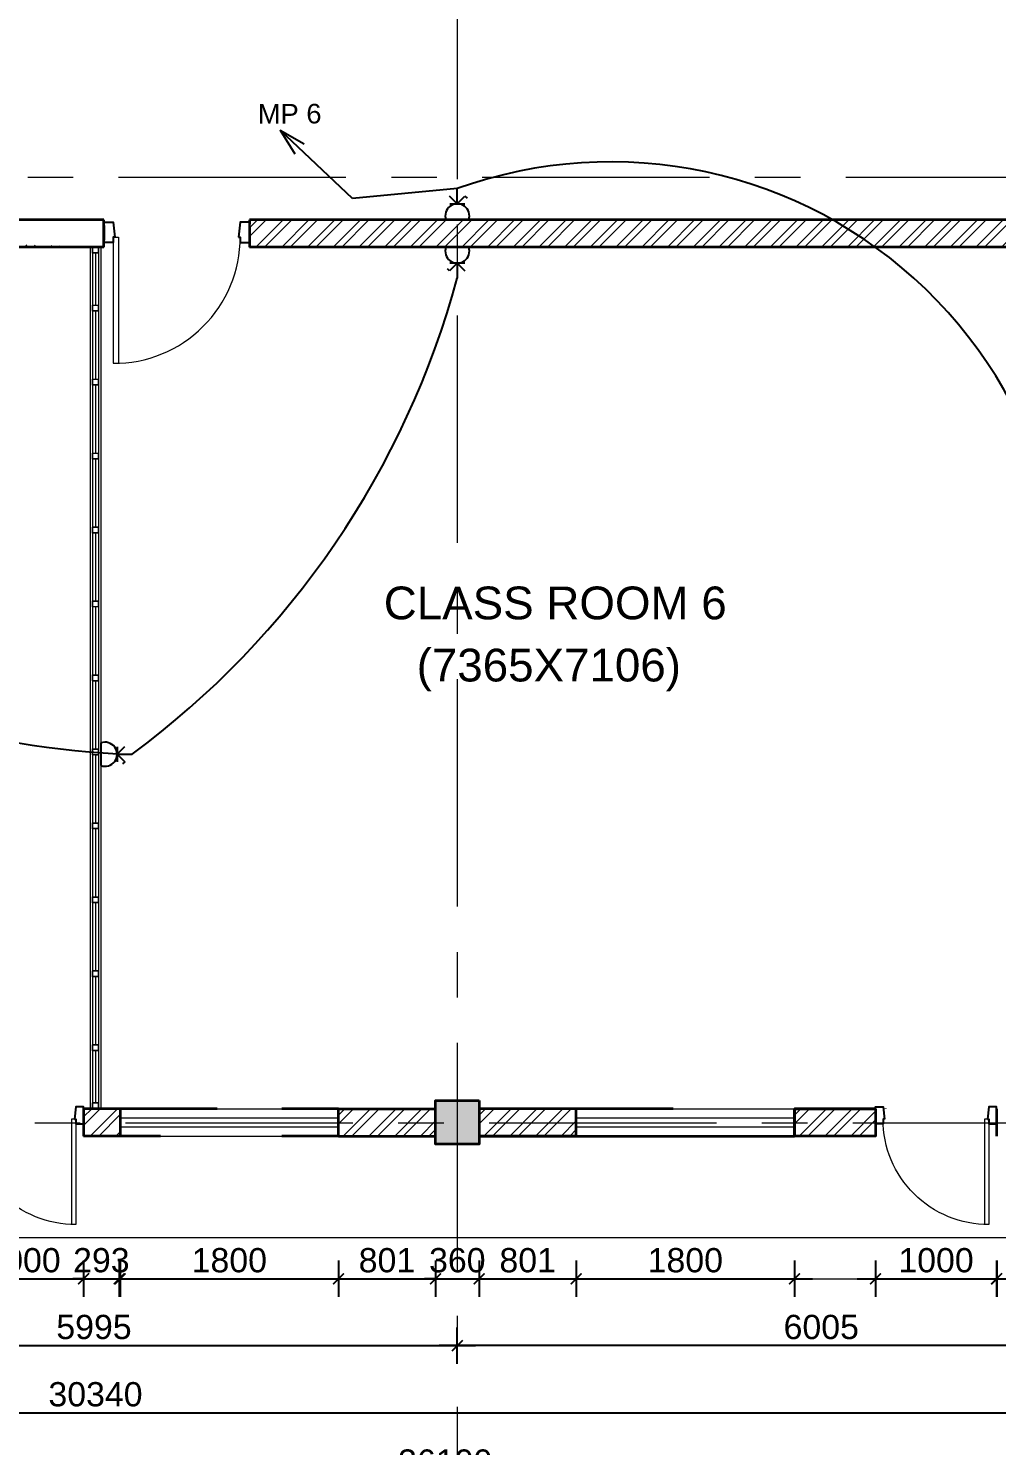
# Model space of a CAD drawing. Header units: inches. Extents: x 527934 to 2134587, y -408734 to 227304.
# Drawn here: x 1941142 to 1949130, y -23437 to -11748 of the extents above; entities that cross this region are included whole.
import ezdxf

# ---------------------------------------------------------------- set-up
doc = ezdxf.new("R2010")
doc.units = ezdxf.units.IN
doc.header["$MEASUREMENT"] = 0
doc.linetypes.add('CENTER', pattern=[2, 1.25, -0.25, 0.25, -0.25])
doc.linetypes.add('HIDDEN', pattern=[0.375, 0.25, -0.125])
for name, color, linetype, lineweight in [('2 POWER TEL COMP', 3, 'Continuous', 25), ('6 LIGHT PT WIRING', 3, 'Continuous', 25), ('7 POWER PT WIRING', 3, 'Continuous', 25), ('centre line', 1, 'CENTER', 9), ('dim', 253, 'Continuous', 9), ('door', 77, 'Continuous', 13), ('furniture', 253, 'Continuous', 5), ('hatch', 250, 'Continuous', 5), ('hatch 2', 251, 'Continuous', 5), ('Index_Contour', 1, 'Continuous', 20), ('INSULATION', 253, 'Continuous', 5), ('metal', 40, 'Continuous', 18), ('partition wall', 5, 'Continuous', 20), ('plinth', 5, 'Continuous', 9), ('sill', 253, 'Continuous', 13), ('text', 7, 'Continuous', 13), ('wall - brick', 30, 'Continuous', 35), ('window', 1, 'Continuous', 15)]:
    doc.layers.add(name, color=color, linetype=linetype, lineweight=lineweight)
doc.styles.add('labelling', font='arial.ttf')
doc.styles.get("Standard").update_dxf_attribs({"font": 'arial.ttf'})
doc.linetypes.add('BATTING', pattern='A,0.0001,-0.1,[134,ltypeshp.shx,S=0.1,R=0,X=-0.1,Y=0],-0.2,[134,ltypeshp.shx,S=0.1,R=180,X=0.1,Y=0],-0.1', length=0.4001)
doc.dimstyles.new('dim 100', dxfattribs={"dimtxt": 200, "dimasz": 90, "dimexe": 150, "dimexo": 150, "dimgap": 50, "dimtad": 1, "dimdec": 0, "dimzin": 0, "dimdsep": 46, "dimtxsty": 'Standard', "dimblk": 'ARCHTICK', "dimcen": 100, "dimdle": 150, "dimazin": 0, "dimtfac": 1, "dimtdec": 0, "dimtix": 1, "dimtmove": 2, "dimatfit": 3, "dimfxl": 150, "dimfxlon": 1, "dimtolj": 1, "dimtzin": 0, "dimarcsym": 0})
pattern_1 = [(45, (-681314.0005161273, 35826.50037050713), (-106.0660171779821, 106.0660171779821), []), (45, (-681243.2898381273, 35826.50037050713), (-106.0660171779821, 106.0660171779821), [])]

# ---------------------------------------------------------------- blocks, each defined once
blk = doc.blocks.new('hhhddhdhhdhd')
at = {"layer": 'hatch 2'}
h = blk.add_hatch(dxfattribs=at)
h.set_pattern_fill('ANSI31', color=256, scale=10.11854614201475, angle=180)
h.set_pattern_definition([(225, (0, 0), (0.8943615740959506, -0.894361574095951), [])])
h.paths.add_polyline_path([(2732476.997218427, 3237924.497344343), (2732476.997218427, 3237970.497344343), (2732522.997218427, 3237970.497344343), (2732522.997218427, 3237924.497344343)], flags=16)
edge = h.paths.add_edge_path()
edge.add_line((2732475.497218427, 3237972.497344343), (2732524.497218427, 3237972.497344343))
edge.add_arc((2732524.497218427, 3237971.997344343), 0.5, 0, 90, ccw=False)
edge.add_line((2732524.997218427, 3237971.997344343), (2732524.997218427, 3237922.997344343))
edge.add_arc((2732524.497218427, 3237922.997344343), 0.5, -90, 0, ccw=False)
edge.add_line((2732524.497218427, 3237922.497344343), (2732475.497218427, 3237922.497344343))
edge.add_arc((2732475.497218427, 3237922.997344343), 0.5, 180, 270, ccw=False)
edge.add_line((2732474.997218427, 3237922.997344343), (2732474.997218427, 3237971.809960568))
edge.add_arc((2732475.621186423, 3237971.881629747), 0.628070479563874, 101.38373853772163, 186.5522990226772, ccw=False)
at = {"layer": 'metal'}
for p, q in [((2732474.997218427, 3237922.997344343), (2732474.997218427, 3237971.809960568)), ((2732475.497218427, 3237972.497344343), (2732524.497218427, 3237972.497344343)), ((2732476.997218427, 3237970.497344343), (2732522.997218427, 3237970.497344343)), ((2732476.997218427, 3237924.497344343), (2732476.997218427, 3237970.497344343)), ((2732522.997218427, 3237970.497344343), (2732522.997218427, 3237924.497344343)), ((2732524.997218427, 3237971.997344343), (2732524.997218427, 3237922.997344343)), ((2732524.497218427, 3237922.497344343), (2732475.497218427, 3237922.497344343)), ((2732522.997218427, 3237924.497344343), (2732476.997218427, 3237924.497344343))]:
    blk.add_line(p, q, dxfattribs=at)
for centre, radius, start, end in [((2732475.621186423, 3237971.881629747), 0.628070479563874, 101.3837385377217, 186.5522990226772), ((2732524.497218427, 3237971.997344343), 0.5, 0, 90), ((2732475.497218427, 3237922.997344343), 0.5, 180, 270), ((2732524.497218427, 3237922.997344343), 0.5, 270, 0)]:
    blk.add_arc(centre, radius, start, end, dxfattribs=at)
blk = doc.blocks.new('Dd1')
at = {"layer": 'door'}
for p, q in [((6330586.909815274, 14339.03910187684), (6330586.909815273, 13509.05983945176)), ((6330598.909815274, 14377.03910187684), (6330624.909815274, 14377.03910187684)), ((6330624.909815274, 14377.03910187684), (6330624.909815274, 13509.62916418879))]:
    blk.add_line(p, q, dxfattribs=at)
at = {"layer": 'door', "lineweight": 25}
for points in [[(6330598.909815274, 14377.03910187684), (6330586.909815274, 14377.03910187684), (6330586.909815274, 14339.03910187684), (6330523.909815274, 14339.03910187684), (6330523.909815274, 14479.03910187684), (6330586.909815274, 14479.03910187684)], [(6331448.909815274, 14377.03910187684), (6331460.909815274, 14377.03910187684), (6331460.909815274, 14339.03910187684), (6331523.909815274, 14339.03910187684), (6331523.909815274, 14479.03910187684), (6331460.909815274, 14479.03910187684)]]:
    blk.add_lwpolyline(points, close=True, dxfattribs=at)
at = {"layer": 'door'}
blk.add_arc((6330592.909815274, 14377.03910187684), 868, 269.6039430704651, 0, dxfattribs=at)
blk = doc.blocks.new('_ArchTick')
at = {"color": 0, "linetype": 'ByBlock', "const_width": 0.15}
blk.add_lwpolyline([(-0.5, -0.5), (0.5, 0.5)], dxfattribs=at)
blk = doc.blocks.new('*D2269')
at = {"layer": 'Defpoints', "color": 0, "ltscale": 400}
for p in [(1940597.766017284, -20882.88249281747), (1941597.765545582, -20882.88458908699), (1941597.765545582, -22060.54437212483)]:
    blk.add_point(p, dxfattribs=at)
at = {"layer": 'dim', "color": 0, "lineweight": -2, "ltscale": 400}
for p, q in [((1940597.766017284, -21910.54437212483), (1940597.766017284, -22210.54437212483)), ((1941597.765545582, -21910.54437212483), (1941597.765545582, -22210.54437212483)), ((1940447.766017284, -22060.54437212483), (1941747.765545582, -22060.54437212483))]:
    blk.add_line(p, q, dxfattribs=at)
at = {"layer": 'dim', "color": 0, "lineweight": -2, "ltscale": 400, "xscale": 90, "yscale": 90, "zscale": 90, "rotation": 180}
blk.add_blockref('_ArchTick', (1940597.766017284, -22060.54437212483), dxfattribs=at)
at = {"layer": 'dim', "color": 0, "lineweight": -2, "ltscale": 400, "xscale": 90, "yscale": 90, "zscale": 90}
blk.add_blockref('_ArchTick', (1941597.765545582, -22060.54437212483), dxfattribs=at)
at = {"layer": 'dim', "color": 0, "ltscale": 400, "insert": (1941097.765781433, -21908.42977458049), "char_height": 200, "attachment_point": 5}
blk.add_mtext('\\A1;1000', dxfattribs=at)
blk = doc.blocks.new('*D2270')
at = {"layer": 'Defpoints', "color": 0, "ltscale": 400}
for p in [(1941597.765545582, -20882.88458908699), (1941890.765484822, -20882.88249281747), (1941890.765484822, -22060.54437212483)]:
    blk.add_point(p, dxfattribs=at)
at = {"layer": 'dim', "color": 0, "lineweight": -2, "ltscale": 400}
for p, q in [((1941597.765545582, -21910.54437212483), (1941597.765545582, -22210.54437212483)), ((1941890.765484822, -21910.54437212483), (1941890.765484822, -22210.54437212483)), ((1941597.765545582, -22060.54437212483), (1941507.765545582, -22060.54437212483)), ((1941597.765545582, -22060.54437212483), (1941890.765484822, -22060.54437212483)), ((1941890.765484822, -22060.54437212483), (1941980.765484822, -22060.54437212483))]:
    blk.add_line(p, q, dxfattribs=at)
at = {"layer": 'dim', "color": 0, "lineweight": -2, "ltscale": 400, "xscale": 90, "yscale": 90, "zscale": 90}
blk.add_blockref('_ArchTick', (1941597.765545582, -22060.54437212483), dxfattribs=at)
at = {"layer": 'dim', "color": 0, "lineweight": -2, "ltscale": 400, "xscale": 90, "yscale": 90, "zscale": 90, "rotation": 180}
blk.add_blockref('_ArchTick', (1941890.765484822, -22060.54437212483), dxfattribs=at)
at = {"layer": 'dim', "color": 0, "ltscale": 400, "insert": (1941744.265515202, -21908.36156175648), "char_height": 200, "attachment_point": 5}
blk.add_mtext('\\A1;293', dxfattribs=at)
blk = doc.blocks.new('*D2838')
at = {"layer": 'Defpoints', "color": 0, "ltscale": 400}
for p in [(1941899.765484823, -20882.88249281747), (1943699.765484823, -20882.88249281747), (1943699.765484823, -22060.54437212483)]:
    blk.add_point(p, dxfattribs=at)
at = {"layer": 'dim', "color": 0, "lineweight": -2, "ltscale": 400}
for p, q in [((1941899.765484823, -21910.54437212483), (1941899.765484823, -22210.54437212483)), ((1943699.765484823, -21910.54437212483), (1943699.765484823, -22210.54437212483)), ((1941749.765484823, -22060.54437212483), (1943849.765484823, -22060.54437212483))]:
    blk.add_line(p, q, dxfattribs=at)
at = {"layer": 'dim', "color": 0, "lineweight": -2, "ltscale": 400, "xscale": 90, "yscale": 90, "zscale": 90, "rotation": 180}
blk.add_blockref('_ArchTick', (1941899.765484823, -22060.54437212483), dxfattribs=at)
at = {"layer": 'dim', "color": 0, "lineweight": -2, "ltscale": 400, "xscale": 90, "yscale": 90, "zscale": 90}
blk.add_blockref('_ArchTick', (1943699.765484823, -22060.54437212483), dxfattribs=at)
at = {"layer": 'dim', "color": 0, "ltscale": 400, "insert": (1942799.765484823, -21908.42977458049), "char_height": 200, "attachment_point": 5}
blk.add_mtext('\\A1;1800', dxfattribs=at)
blk = doc.blocks.new('*D2839')
at = {"layer": 'Defpoints', "color": 0, "ltscale": 400}
for p in [(1943699.765484823, -20882.88249281747), (1944500.765484822, -20882.88249281747), (1944500.765484822, -22060.54437212483)]:
    blk.add_point(p, dxfattribs=at)
at = {"layer": 'dim', "color": 0, "lineweight": -2, "ltscale": 400}
for p, q in [((1943699.765484823, -21910.54437212483), (1943699.765484823, -22210.54437212483)), ((1944500.765484822, -21910.54437212483), (1944500.765484822, -22210.54437212483)), ((1943549.765484823, -22060.54437212483), (1944650.765484822, -22060.54437212483))]:
    blk.add_line(p, q, dxfattribs=at)
at = {"layer": 'dim', "color": 0, "lineweight": -2, "ltscale": 400, "xscale": 90, "yscale": 90, "zscale": 90, "rotation": 180}
blk.add_blockref('_ArchTick', (1943699.765484823, -22060.54437212483), dxfattribs=at)
at = {"layer": 'dim', "color": 0, "lineweight": -2, "ltscale": 400, "xscale": 90, "yscale": 90, "zscale": 90}
blk.add_blockref('_ArchTick', (1944500.765484822, -22060.54437212483), dxfattribs=at)
at = {"layer": 'dim', "color": 0, "ltscale": 400, "insert": (1944100.265484823, -21908.42977458049), "char_height": 200, "attachment_point": 5}
blk.add_mtext('\\A1;801', dxfattribs=at)
blk = doc.blocks.new('*D2840')
at = {"layer": 'Defpoints', "color": 0, "ltscale": 400}
for p in [(1944500.765484822, -20950.38249281747), (1944860.765484822, -20950.38249281747), (1944860.765484822, -22060.54437212483)]:
    blk.add_point(p, dxfattribs=at)
at = {"layer": 'dim', "color": 0, "lineweight": -2, "ltscale": 400}
for p, q in [((1944500.765484822, -21910.54437212483), (1944500.765484822, -22210.54437212483)), ((1944860.765484822, -21910.54437212483), (1944860.765484822, -22210.54437212483)), ((1944500.765484822, -22060.54437212483), (1944410.765484822, -22060.54437212483)), ((1944500.765484822, -22060.54437212483), (1944860.765484822, -22060.54437212483)), ((1944860.765484822, -22060.54437212483), (1944950.765484822, -22060.54437212483))]:
    blk.add_line(p, q, dxfattribs=at)
at = {"layer": 'dim', "color": 0, "lineweight": -2, "ltscale": 400, "xscale": 90, "yscale": 90, "zscale": 90}
blk.add_blockref('_ArchTick', (1944500.765484822, -22060.54437212483), dxfattribs=at)
at = {"layer": 'dim', "color": 0, "lineweight": -2, "ltscale": 400, "xscale": 90, "yscale": 90, "zscale": 90, "rotation": 180}
blk.add_blockref('_ArchTick', (1944860.765484822, -22060.54437212483), dxfattribs=at)
at = {"layer": 'dim', "color": 0, "ltscale": 400, "insert": (1944680.765484822, -21908.36156175648), "char_height": 200, "attachment_point": 5}
blk.add_mtext('\\A1;360', dxfattribs=at)
blk = doc.blocks.new('*D2841')
at = {"layer": 'Defpoints', "color": 0, "ltscale": 400}
for p in [(1944860.765484822, -20882.88249281747), (1945661.765515205, -20882.88249281747), (1945661.765515205, -22060.54437212483)]:
    blk.add_point(p, dxfattribs=at)
at = {"layer": 'dim', "color": 0, "lineweight": -2, "ltscale": 400}
for p, q in [((1944860.765484822, -21910.54437212483), (1944860.765484822, -22210.54437212483)), ((1945661.765515205, -21910.54437212483), (1945661.765515205, -22210.54437212483)), ((1944710.765484822, -22060.54437212483), (1945811.765515205, -22060.54437212483))]:
    blk.add_line(p, q, dxfattribs=at)
at = {"layer": 'dim', "color": 0, "lineweight": -2, "ltscale": 400, "xscale": 90, "yscale": 90, "zscale": 90, "rotation": 180}
blk.add_blockref('_ArchTick', (1944860.765484822, -22060.54437212483), dxfattribs=at)
at = {"layer": 'dim', "color": 0, "lineweight": -2, "ltscale": 400, "xscale": 90, "yscale": 90, "zscale": 90}
blk.add_blockref('_ArchTick', (1945661.765515205, -22060.54437212483), dxfattribs=at)
at = {"layer": 'dim', "color": 0, "ltscale": 400, "insert": (1945261.265500013, -21908.42977458049), "char_height": 200, "attachment_point": 5}
blk.add_mtext('\\A1;801', dxfattribs=at)
blk = doc.blocks.new('*D2842')
at = {"layer": 'Defpoints', "color": 0, "ltscale": 400}
for p in [(1945661.765515205, -20882.88249281747), (1947461.765515205, -20882.88249281747), (1947461.765515205, -22060.54437212483)]:
    blk.add_point(p, dxfattribs=at)
at = {"layer": 'dim', "color": 0, "lineweight": -2, "ltscale": 400}
for p, q in [((1945661.765515205, -21910.54437212483), (1945661.765515205, -22210.54437212483)), ((1947461.765515205, -21910.54437212483), (1947461.765515205, -22210.54437212483)), ((1945511.765515205, -22060.54437212483), (1947611.765515205, -22060.54437212483))]:
    blk.add_line(p, q, dxfattribs=at)
at = {"layer": 'dim', "color": 0, "lineweight": -2, "ltscale": 400, "xscale": 90, "yscale": 90, "zscale": 90, "rotation": 180}
blk.add_blockref('_ArchTick', (1945661.765515205, -22060.54437212483), dxfattribs=at)
at = {"layer": 'dim', "color": 0, "lineweight": -2, "ltscale": 400, "xscale": 90, "yscale": 90, "zscale": 90}
blk.add_blockref('_ArchTick', (1947461.765515205, -22060.54437212483), dxfattribs=at)
at = {"layer": 'dim', "color": 0, "ltscale": 400, "insert": (1946561.765515205, -21908.42977458049), "char_height": 200, "attachment_point": 5}
blk.add_mtext('\\A1;1800', dxfattribs=at)
blk = doc.blocks.new('*D2843')
at = {"layer": 'Defpoints', "color": 0, "ltscale": 400}
for p in [(1948130.074891274, -20657.88249377953), (1949130.074891273, -20657.88249377953), (1949130.074891273, -22060.54437212483)]:
    blk.add_point(p, dxfattribs=at)
at = {"layer": 'dim', "color": 0, "lineweight": -2, "ltscale": 400}
for p, q in [((1948130.074891274, -21910.54437212483), (1948130.074891274, -22210.54437212483)), ((1949130.074891273, -21910.54437212483), (1949130.074891273, -22210.54437212483)), ((1947980.074891274, -22060.54437212483), (1949280.074891273, -22060.54437212483))]:
    blk.add_line(p, q, dxfattribs=at)
at = {"layer": 'dim', "color": 0, "lineweight": -2, "ltscale": 400, "xscale": 90, "yscale": 90, "zscale": 90, "rotation": 180}
blk.add_blockref('_ArchTick', (1948130.074891274, -22060.54437212483), dxfattribs=at)
at = {"layer": 'dim', "color": 0, "lineweight": -2, "ltscale": 400, "xscale": 90, "yscale": 90, "zscale": 90}
blk.add_blockref('_ArchTick', (1949130.074891273, -22060.54437212483), dxfattribs=at)
at = {"layer": 'dim', "color": 0, "ltscale": 400, "insert": (1948630.074891274, -21908.42977458049), "char_height": 200, "attachment_point": 5}
blk.add_mtext('\\A1;1000', dxfattribs=at)
blk = doc.blocks.new('*D2844')
at = {"layer": 'Defpoints', "color": 0, "ltscale": 400}
for p in [(1949130.765545587, -20882.88249281701), (1950505.765484822, -20882.88249281747), (1950505.765484822, -22060.54437212483)]:
    blk.add_point(p, dxfattribs=at)
at = {"layer": 'dim', "color": 0, "lineweight": -2, "ltscale": 400}
for p, q in [((1949130.765545587, -21910.54437212483), (1949130.765545587, -22210.54437212483)), ((1950505.765484822, -21910.54437212483), (1950505.765484822, -22210.54437212483)), ((1948980.765545587, -22060.54437212483), (1950655.765484822, -22060.54437212483))]:
    blk.add_line(p, q, dxfattribs=at)
at = {"layer": 'dim', "color": 0, "lineweight": -2, "ltscale": 400, "xscale": 90, "yscale": 90, "zscale": 90, "rotation": 180}
blk.add_blockref('_ArchTick', (1949130.765545587, -22060.54437212483), dxfattribs=at)
at = {"layer": 'dim', "color": 0, "lineweight": -2, "ltscale": 400, "xscale": 90, "yscale": 90, "zscale": 90}
blk.add_blockref('_ArchTick', (1950505.765484822, -22060.54437212483), dxfattribs=at)
at = {"layer": 'dim', "color": 0, "ltscale": 400, "insert": (1949818.265515205, -21908.36156175648), "char_height": 200, "attachment_point": 5}
blk.add_mtext('\\A1;1375', dxfattribs=at)
blk = doc.blocks.new('*D2273')
at = {"layer": 'Defpoints', "color": 0, "ltscale": 400}
for p in [(1926525.765545587, -21034.48538667196), (1956865.775235086, -21034.48538667196), (1956865.775235086, -23166.21030506492)]:
    blk.add_point(p, dxfattribs=at)
at = {"layer": 'dim', "color": 0, "lineweight": -2, "ltscale": 400}
for p, q in [((1926525.765545587, -23016.21030506492), (1926525.765545587, -23316.21030506492)), ((1956865.775235086, -23016.21030506492), (1956865.775235086, -23316.21030506492)), ((1926375.765545587, -23166.21030506492), (1957015.775235086, -23166.21030506492))]:
    blk.add_line(p, q, dxfattribs=at)
at = {"layer": 'dim', "color": 0, "lineweight": -2, "ltscale": 400, "xscale": 90, "yscale": 90, "zscale": 90, "rotation": 180}
blk.add_blockref('_ArchTick', (1926525.765545587, -23166.21030506492), dxfattribs=at)
at = {"layer": 'dim', "color": 0, "lineweight": -2, "ltscale": 400, "xscale": 90, "yscale": 90, "zscale": 90}
blk.add_blockref('_ArchTick', (1956865.775235086, -23166.21030506492), dxfattribs=at)
at = {"layer": 'dim', "color": 0, "ltscale": 400, "insert": (1941695.770390336, -23014.02749469657), "char_height": 200, "attachment_point": 5}
blk.add_mtext('\\A1;30340', dxfattribs=at)
blk = doc.blocks.new('*D2294')
at = {"layer": 'Defpoints', "color": 0, "ltscale": 400}
for p in [(1926530.765545587, -11766.37597028585), (1962630.765545589, -11766.37597028585), (1926530.765545587, -23721.21030506492)]:
    blk.add_point(p, dxfattribs=at)
at = {"layer": 'dim', "color": 0, "lineweight": -2, "ltscale": 400}
for p, q in [((1926530.765545587, -23571.21030506492), (1926530.765545587, -23871.21030506492)), ((1962630.765545589, -23571.21030506492), (1962630.765545589, -23871.21030506492)), ((1962780.765545589, -23721.21030506492), (1926380.765545587, -23721.21030506492))]:
    blk.add_line(p, q, dxfattribs=at)
at = {"layer": 'dim', "color": 0, "lineweight": -2, "ltscale": 400, "xscale": 90, "yscale": 90, "zscale": 90, "rotation": 180}
blk.add_blockref('_ArchTick', (1926530.765545587, -23721.21030506492), dxfattribs=at)
at = {"layer": 'dim', "color": 0, "lineweight": -2, "ltscale": 400, "xscale": 90, "yscale": 90, "zscale": 90}
blk.add_blockref('_ArchTick', (1962630.765545589, -23721.21030506492), dxfattribs=at)
at = {"layer": 'dim', "color": 0, "ltscale": 400, "insert": (1944580.765545588, -23569.02749469657), "char_height": 200, "attachment_point": 5}
blk.add_mtext('\\A1;36100', dxfattribs=at)
blk = doc.blocks.new('*D2302')
at = {"layer": 'Defpoints', "color": 0, "ltscale": 400}
for p in [(1944680.765484824, -22611.21030506492), (1938685.765484823, -22807.06950685271), (1944680.765484824, -22807.0695068526)]:
    blk.add_point(p, dxfattribs=at)
at = {"layer": 'furniture', "color": 0, "lineweight": -2, "ltscale": 400}
for p, q in [((1938685.765484823, -22657.06950685271), (1938685.765484823, -22461.21030506492)), ((1944680.765484824, -22657.0695068526), (1944680.765484824, -22461.21030506492)), ((1938535.765484823, -22611.21030506492), (1944830.765484824, -22611.21030506492))]:
    blk.add_line(p, q, dxfattribs=at)
at = {"layer": 'furniture', "color": 0, "lineweight": -2, "ltscale": 400, "xscale": 90, "yscale": 90, "zscale": 90, "rotation": 180}
blk.add_blockref('_ArchTick', (1938685.765484823, -22611.21030506492), dxfattribs=at)
at = {"layer": 'furniture', "color": 0, "lineweight": -2, "ltscale": 400, "xscale": 90, "yscale": 90, "zscale": 90}
blk.add_blockref('_ArchTick', (1944680.765484824, -22611.21030506492), dxfattribs=at)
at = {"layer": 'furniture', "color": 0, "ltscale": 400, "insert": (1941683.265484823, -22459.09570752058), "char_height": 200, "attachment_point": 5}
blk.add_mtext('\\A1;5995', dxfattribs=at)
blk = doc.blocks.new('*D2303')
at = {"layer": 'Defpoints', "color": 0, "ltscale": 400}
for p in [(1944680.765484823, -22611.21030506492), (1944680.765484823, -22975.54338518775), (1950685.765484823, -22975.54338518775)]:
    blk.add_point(p, dxfattribs=at)
at = {"layer": 'furniture', "color": 0, "lineweight": -2, "ltscale": 400}
for p, q in [((1944680.765484823, -22761.21030506492), (1944680.765484823, -22461.21030506492)), ((1950685.765484823, -22761.21030506492), (1950685.765484823, -22461.21030506492)), ((1950835.765484823, -22611.21030506492), (1944530.765484823, -22611.21030506492))]:
    blk.add_line(p, q, dxfattribs=at)
at = {"layer": 'furniture', "color": 0, "lineweight": -2, "ltscale": 400, "xscale": 90, "yscale": 90, "zscale": 90, "rotation": 180}
blk.add_blockref('_ArchTick', (1944680.765484823, -22611.21030506492), dxfattribs=at)
at = {"layer": 'furniture', "color": 0, "lineweight": -2, "ltscale": 400, "xscale": 90, "yscale": 90, "zscale": 90}
blk.add_blockref('_ArchTick', (1950685.765484823, -22611.21030506492), dxfattribs=at)
at = {"layer": 'furniture', "color": 0, "ltscale": 400, "insert": (1947683.265484823, -22459.09570752058), "char_height": 200, "attachment_point": 5}
blk.add_mtext('\\A1;6005', dxfattribs=at)
blk = doc.blocks.new('15 amp socket')
at = {"color": 3, "lineweight": 25}
for p, q in [((593021.6950971427, 179162.0314506535), (592958.4426568242, 179225.2838910092)), ((593021.6950971427, 179162.0314506535), (593021.6950971427, 179286.3770140056)), ((593021.6950971427, 179162.0314506535), (593084.9475375357, 179225.2838910092)), ((593084.9475375357, 179225.2838910092), (593101.9214421305, 179207.9386820738)), ((592959.5223154667, 179162.0314506535), (593083.8678788188, 179162.0314506535)), ((592927.9564210566, 179029.0346570779), (593115.4337733778, 179029.0346570779))]:
    blk.add_line(p, q, dxfattribs=at)
blk.add_arc((593021.6950971427, 179062.4986506347), 99.53280000000004, 340.3538224690597, 199.6461775309403, dxfattribs=at)
blk = doc.blocks.new('*U1942')
at = {"color": 3}
for p, q in [((-181326.3564004825, -126938.5625152928), (-181341.5738152249, -126953.9658634717)), ((-181362.0449323118, -126952.8190685658), (-181356.44198439, -126951.7720610825)), ((-181341.5738152249, -126953.9658634717), (-181362.0449323118, -126952.8190685658)), ((-181362.0449323118, -126952.8190685658), (-181356.5976568536, -126954.5509269565))]:
    blk.add_line(p, q, dxfattribs=at)

msp = doc.modelspace()

# ---------------------------------------------------------------- hatches: boundary and pattern name
h = msp.add_hatch()
h.set_pattern_fill('ANSI31', color=256, scale=10, angle=-90.00000000000006)
h.set_pattern_definition([(314.9999999999999, (1991861.765545587, 182312.1175071825), (0.8838834764831852, 0.8838834764831835), [])])
h.paths.add_polyline_path([(1926755.765545587, 9392.117507182527), (1926755.765545587, 9622.117507182527), (1926525.765545587, 9622.117507182527), (1926525.765545587, 9392.117507182527)])
h.paths.add_polyline_path([(1926818.265545587, -3362.882492817473), (1926818.265545587, -3012.882492817473), (1926468.265545587, -3012.882492817473), (1926468.265545587, -3362.882492817473)])
h.paths.add_polyline_path([(1926818.265545587, -8252.882492817473), (1926818.265545587, -7902.882492817473), (1926468.265545587, -7902.882492817473), (1926468.265545587, -8252.882492817473)])
h.paths.add_polyline_path([(1926818.265545587, -13148.88249281747), (1926818.265545587, -12798.88249281747), (1926468.265545587, -12798.88249281747), (1926468.265545587, -13148.88249281747)])
h.paths.add_polyline_path([(1926755.765545587, -20887.88249281747), (1926755.765545587, -20657.88249281747), (1926525.765545587, -20657.88249281747), (1926525.765545587, -20887.88249281747)])
h.paths.add_polyline_path([(1932875.765484822, -20950.38249281747), (1932875.765484822, -20590.38249281747), (1932515.765484822, -20590.38249281747), (1932515.765484822, -20950.38249281747)])
h.paths.add_polyline_path([(1938865.765484822, -20950.38249281747), (1938865.765484822, -20590.38249281747), (1938505.765484822, -20590.38249281747), (1938505.765484822, -20950.38249281747)])
h.paths.add_polyline_path([(1944860.765484822, -20950.38249281747), (1944860.765484822, -20590.38249281747), (1944500.765484822, -20590.38249281747), (1944500.765484822, -20950.38249281747)])
h.paths.add_polyline_path([(1950865.765484822, -20950.38249281747), (1950865.765484822, -20590.38249281747), (1950505.765484822, -20590.38249281747), (1950505.765484822, -20950.38249281747)])
h.paths.add_polyline_path([(1956865.765545587, -20887.88249281747), (1956865.765545587, -20657.88249281747), (1956635.765545587, -20657.88249281747), (1956635.765545587, -20887.88249281747)])
h.paths.add_polyline_path([(1956923.265545587, -13148.88249281747), (1956923.265545587, -12798.88249281747), (1956573.265545587, -12798.88249281747), (1956573.265545587, -13148.88249281747)])
h.paths.add_polyline_path([(1956923.265545587, -8252.882492817473), (1956923.265545587, -7902.882492817473), (1956573.265545587, -7902.882492817473), (1956573.265545587, -8252.882492817473)])
h.paths.add_polyline_path([(1956923.265545587, -3362.882492817473), (1956923.265545587, -3012.882492817473), (1956573.265545587, -3012.882492817473), (1956573.265545587, -3362.882492817473)])
h.paths.add_polyline_path([(1956923.265545587, 1533.117507182527), (1956923.265545587, 1883.117507182527), (1956573.265545587, 1883.117507182527), (1956573.265545587, 1533.117507182527)])
h.paths.add_polyline_path([(1956865.765545587, 9392.117507182527), (1956865.765545587, 9622.117507182527), (1956635.765545587, 9622.117507182527), (1956635.765545587, 9392.117507182527)])
h.paths.add_polyline_path([(1950865.765484822, 9324.617507182527), (1950865.765484822, 9684.617507182527), (1950505.765484822, 9684.617507182527), (1950505.765484822, 9324.617507182527)])
h.paths.add_polyline_path([(1944860.765484822, 9324.617507182527), (1944860.765484822, 9684.617507182527), (1944500.765484822, 9684.617507182527), (1944500.765484822, 9324.617507182527)])
h.paths.add_polyline_path([(1938865.765484822, 9324.617507182527), (1938865.765484822, 9684.617507182527), (1938505.765484822, 9684.617507182527), (1938505.765484822, 9324.617507182527)])
h.paths.add_polyline_path([(1932875.765484822, 9324.617507182527), (1932875.765484822, 9684.617507182527), (1932515.765484822, 9684.617507182527), (1932515.765484822, 9324.617507182527)])
at = {"layer": 'hatch', "lineweight": 5, "ltscale": 400}
h = msp.add_hatch(dxfattribs=at)
h.set_pattern_fill('ANSI32', color=256, scale=400)
h.set_pattern_definition(pattern_1)
edge = h.paths.add_edge_path()
edge.add_line((1931704.265473061, -13326.88370049745), (1931704.26540033, -13551.88249281747))
edge.add_line((1934260.765545587, -13551.88249281747), (1931704.265545587, -13551.88249281747))
edge.add_line((1934260.765545587, -13326.88249281747), (1931704.265545587, -13326.88249281747))
edge.add_line((1934260.765472856, -13326.88249281747), (1934260.765472856, -13551.88249281794))
edge.add_line((1935480.765564981, -13494.38247546228), (1935480.765545587, -13551.88249281747))
edge.add_line((1941765.765545587, -13551.88249281747), (1935480.765545587, -13551.88249281747))
edge.add_line((1941765.765545587, -13326.88249281747), (1935480.765545587, -13326.88249281747))
edge.add_line((1935480.76547306, -13374.38247546228), (1935480.765564981, -13494.38247546228))
edge.add_line((1935480.765545587, -13326.88249281747), (1935480.765545586, -13374.38247546181))
edge.add_line((1941765.765489825, -13551.88249281747), (1941765.765489825, -13326.88249281747))
h = msp.add_hatch(dxfattribs=at)
h.set_pattern_fill('ANSI32', color=256, scale=400)
h.set_pattern_definition(pattern_1)
h.paths.add_polyline_path([(1942965.765100282, -13326.88249281747), (1942965.7658422, -13551.88249281747), (1949270.765545587, -13551.88249281701), (1949270.765472856, -13326.88249281747)])
h = msp.add_hatch(dxfattribs=at)
h.set_pattern_fill('ANSI32', color=256, scale=400)
h.set_pattern_definition([(45, (-682681.9998354535, 28495.33129144344), (-106.0660171779821, 106.0660171779821), []), (45, (-682611.2891574535, 28495.33129144344), (-106.0660171779821, 106.0660171779821), [])])
h.paths.add_polyline_path([(1941597.765780956, -20658.05157188117), (1941597.766522874, -20883.05157188117), (1941899.765521188, -20882.88249281677), (1941899.765448458, -20657.88249281724)])
h = msp.add_hatch(dxfattribs=at)
h.set_pattern_fill('ANSI32', color=256, scale=400)
h.set_pattern_definition([(45, (-680593.9998962171, 28495.33129144344), (-106.0660171779821, 106.0660171779821), []), (45, (-680523.2892182171, 28495.33129144344), (-106.0660171779821, 106.0660171779821), [])])
h.paths.add_polyline_path([(1943699.765113864, -20658.05157188117), (1943699.765855782, -20883.05157188117), (1944500.765521188, -20882.88249281724), (1944500.765448457, -20657.88249281771)])
h = msp.add_hatch(dxfattribs=at)
h.set_pattern_fill('ANSI32', color=256, scale=400)
h.set_pattern_definition([(45, (-679432.9998962176, 28495.33129144344), (-106.0660171779821, 106.0660171779821), []), (45, (-679362.2892182176, 28495.33129144344), (-106.0660171779821, 106.0660171779821), [])])
h.paths.add_polyline_path([(1944860.765113864, -20658.05157188117), (1944860.765855781, -20883.05157188117), (1945661.765521187, -20882.88249281724), (1945661.765448457, -20657.88249281771)])
h = msp.add_hatch(dxfattribs=at)
h.set_pattern_fill('ANSI32', color=256, scale=400)
h.set_pattern_definition([(45, (-676831.9998658355, 28495.33129144344), (-106.0660171779821, 106.0660171779821), []), (45, (-676761.2891878355, 28495.33129144344), (-106.0660171779821, 106.0660171779821), [])])
h.paths.add_polyline_path([(1947461.765144246, -20658.05157188117), (1947461.765886163, -20883.05157188117), (1948130.07492764, -20882.8817029919), (1948130.074854909, -20657.88170299237)])

# ---------------------------------------------------------------- linework, layer by layer
at = {"layer": '6 LIGHT PT WIRING', "ltscale": 400}
for centre, radius, start, end in [((1945947.031636706, -16585.55032888666), 3737.079575639811, 342.0946261863134, 109.8061596648721), ((1942198.315216248, -11102.50284832683), 6635.018401352329, 204.0758026390084, 268.2708751082497), ((1937689.610846034, -11910.59217754155), 7244.380526203833, 306.4938455109637, 344.8062737861754)]:
    msp.add_arc(centre, radius, start, end, dxfattribs=at)
at = {"layer": '7 POWER PT WIRING', "color": 6, "linetype": 'HIDDEN', "lineweight": 30, "ltscale": 1500}
msp.add_spline([(1950475.5, -5886.755851570051), (1949516, -5966.5), (1943609, -8825.5), (1936085.5, -11419), (1932980, -12585), (1933159.5, -13901.21927718978)], degree=3, dxfattribs=at)
at = {"layer": '7 POWER PT WIRING', "color": 2, "linetype": 'HIDDEN', "lineweight": 30, "ltscale": 1500}
msp.add_spline([(1950859.101939715, -5977.791278824342), (1947372, -7274), (1942485.5, -10126), (1936245.5, -11922), (1934205, -12315), (1933752.5, -13117.28042219445)], degree=3, dxfattribs=at)
at = {"layer": 'centre line', "ltscale": 1500}
for p, q in [((1944680.765484822, 12884.61750718276), (1944680.765484823, -24601.99962949287)), ((1920886.523712615, -12973.88249281747), (1968092.62715113, -12973.88249281747)), ((1920944.023712615, -20772.88249281747), (1968092.62715113, -20772.88249281747))]:
    msp.add_line(p, q, dxfattribs=at)
at = {"layer": 'dim', "ltscale": 400}
msp.add_line((1926525.765545587, -22060.54437212483), (1959672.45362198, -22060.54437212483), dxfattribs=at)
at = {"layer": 'Index_Contour', "color": 0, "ltscale": 0.5}
for p, q in [((1944500.765484822, -20950.38249281747), (1944500.765484822, -20590.38249281747)), ((1944860.765484822, -20950.38249281747), (1944860.765484822, -20590.38249281747)), ((1948130.074891274, -20657.88091316773), (1948130.074891274, -20882.88249281654)), ((1945661.765515205, -20882.88249281747), (1947461.765515205, -20882.88249281747))]:
    msp.add_line(p, q, dxfattribs=at)
at = {"layer": 'INSULATION', "linetype": 'BATTING', "ltscale": 400}
for p, q in [((1941695.765545586, -13551.88249281747), (1941695.765545586, -13553.88249281794)), ((1941695.765545587, -20655.88249389641), (1941695.765545587, -20657.88249389641))]:
    msp.add_line(p, q, dxfattribs=at)
at = {"layer": 'INSULATION', "linetype": 'BATTING', "ltscale": 50}
for p, q in [((1941695.765545586, -13599.88249281794), (1941695.765545586, -14031.88249281794)), ((1941695.765545586, -14077.88249281794), (1941695.765545586, -14641.88249281794)), ((1941695.765545586, -14687.88249281794), (1941695.765545586, -15251.88249281794)), ((1941695.765545586, -15297.88249281794), (1941695.765545585, -15861.88249281794)), ((1941695.765545585, -15907.88249281794), (1941695.765545585, -16471.88249281794)), ((1941695.765545585, -16517.88249281794), (1941695.765545585, -17081.8824928184)), ((1941695.765545585, -17127.8824928184), (1941695.765545585, -17691.88249281794)), ((1941695.765545585, -17737.88249281794), (1941695.765545585, -18301.88249281794)), ((1941695.765545585, -18347.88249281794), (1941695.765545585, -18911.88249281794)), ((1941695.765545585, -18957.88249281794), (1941695.765545586, -19521.88249281794)), ((1941695.765545586, -19567.88249281794), (1941695.765545587, -20131.88249281794)), ((1941695.765545587, -20177.88249281794), (1941695.765545587, -20609.88249389641))]:
    msp.add_line(p, q, dxfattribs=at)
at = {"layer": 'partition wall', "ltscale": 400}
for p, q in [((1941650.765545588, -13551.88249281747), (1941650.765545587, -20657.88249281747)), ((1941670.765545587, -13551.88249281747), (1941670.765545587, -20657.88249281747)), ((1941720.765545586, -13551.88249281701), (1941720.765545587, -20657.88249281747)), ((1941740.765545586, -13551.88249281701), (1941740.765545587, -20657.88249281747))]:
    msp.add_line(p, q, dxfattribs=at)
at = {"layer": 'plinth'}
msp.add_line((1956865.775235086, -21722.88249281747), (1926525.765545587, -21722.88249281747), dxfattribs=at)
at = {"layer": 'sill'}
for p, q in [((1941899.765484823, -20657.88249281701), (1943699.765484823, -20657.88249281747)), ((1945661.765515205, -20657.88249281747), (1947461.765515205, -20657.88249281794)), ((1941899.765484823, -20882.88249281701), (1943699.765484823, -20882.88249281747))]:
    msp.add_line(p, q, dxfattribs=at)
at = {"layer": 'wall - brick'}
for p, q in [((1941765.765545587, -13326.88249281747), (1935460.765336214, -13326.88249281794)), ((1941765.765489825, -13551.88249281747), (1941765.765489825, -13326.88249281747)), ((1941765.765471241, -13374.38044382725), (1941765.765471241, -13494.38044382725)), ((1942965.764250978, -13374.38044382632), (1942965.76642145, -13551.88249281608)), ((1949250.765336214, -13326.8849053476), (1942965.765336214, -13326.8849053476)), ((1942965.765336214, -13326.8849053476), (1942965.765336214, -13364.38249281771)), ((1941765.765545587, -13551.88249281747), (1935460.76536278, -13551.88249281747)), ((1949270.765545587, -13551.88249281701), (1942965.76642145, -13551.88249281747)), ((1941625.765545587, -20657.88249281747), (1941597.765545587, -20657.88249281747)), ((1941597.765545587, -20657.88249281747), (1941597.765545587, -20882.88249281747)), ((1942700.765484822, -20657.88249281794), (1941625.765545587, -20657.88249281747)), ((1941899.765484823, -20657.88249281701), (1941899.765484823, -20882.88249281701)), ((1943699.765484823, -20657.88249281747), (1943232.265515205, -20657.88249281747)), ((1943699.765484823, -20882.88249281747), (1943699.765484823, -20657.88249281747)), ((1943699.765484823, -20657.88249281747), (1944500.765484822, -20657.88249281747)), ((1945661.765515205, -20657.88249281747), (1944860.765484822, -20657.88249281747)), ((1946462.765545587, -20657.88249281747), (1945661.765515205, -20657.88249281747)), ((1945661.765515205, -20882.88249281747), (1945661.765515205, -20657.88249281747)), ((1948130.074891274, -20657.88249281794), (1947461.765515205, -20657.88249281747)), ((1947461.765515205, -20882.88249281747), (1947461.765515205, -20657.88249281747)), ((1947461.765515205, -20657.88249281747), (1947461.765515205, -20882.88249281747)), ((1948210.930725894, -20657.88249281794), (1948210.766764984, -20657.88249281794)), ((1949130.074891273, -20657.88249389594), (1949130.074891273, -20882.88249281654)), ((1942233.265515205, -20882.88249281747), (1941597.765545587, -20882.88249281747)), ((1943699.765484823, -20882.88249281747), (1943232.265515205, -20882.88249281747)), ((1943699.765484823, -20882.88249281747), (1943232.265515205, -20882.88249281747)), ((1943699.765484823, -20882.88249281747), (1944500.765484822, -20882.88249281747)), ((1945661.765515205, -20882.88249281747), (1944860.765484822, -20882.88249281747)), ((1944860.765484822, -20882.88249281747), (1947461.765515205, -20882.88249281747)), ((1948130.074891274, -20882.88249281701), (1947461.765515205, -20882.88249281747))]:
    msp.add_line(p, q, dxfattribs=at)
msp.add_lwpolyline([(1944860.765484822, -20590.38249281747), (1944860.765484822, -20950.38249281747), (1944500.765484822, -20950.38249281747), (1944500.765484822, -20590.38249281747)], close=True, dxfattribs=at)
for points in [[(1948130.074891274, -20657.88091316773), (1948130.074891274, -20882.88249281654), (1947461.765515205, -20882.88249281701), (1947461.765515205, -20657.88249281794), (1948130.074891274, -20657.88091316773)], [(1948130.074891274, -20882.88249281701), (1947461.765515205, -20882.88249281701), (1947461.765515205, -20657.88249281747), (1948130.074891274, -20657.88249377953)], [(1948210.766017322, -20656.8564924919), (1948210.766764985, -20657.88249389594)]]:
    msp.add_lwpolyline(points, dxfattribs=at)
at = {"layer": 'window'}
for p, q in [((1941899.765484823, -20732.88249281701), (1943699.765484823, -20732.88249281701)), ((1945661.765515205, -20732.88249281747), (1947461.765515205, -20732.88249281747)), ((1941899.765484823, -20807.88249281701), (1943699.765484823, -20807.88249281701)), ((1945661.765515205, -20807.88249281747), (1947461.765515205, -20807.88249281747))]:
    msp.add_line(p, q, dxfattribs=at)

# ---------------------------------------------------------------- block references
at = {"layer": '2 POWER TEL COMP'}
for p, rotation in [((1351659.06797411, -192355.9171466953), 359.9999999991662), ((2537702.460583006, 165477.1521610607), 179.9999999991662), ((1762711.730716817, 575287.1950453856), 270.0000000133402)]:
    msp.add_blockref('15 amp socket', p, dxfattribs=dict(at, rotation=rotation))
at = {"layer": '7 POWER PT WIRING', "color": 3, "xscale": 39.99999999988315, "yscale": 40, "zscale": 40.00000000000001, "rotation": 320.0183563455831}
msp.add_blockref('*U1942', (10764869.36384615, -782793.3896578592), dxfattribs=at)
at = {"layer": 'dim', "xscale": 1.199999999953434, "yscale": 1.19999999999709, "zscale": 1.2}
msp.add_blockref('Dd1', (-5654862.926307088, -30721.22941506992), dxfattribs=at)
at = {"layer": 'dim', "xscale": -1}
for p in [(8272121.675832164, -35121.92159577186), (8279653.984706547, -35121.92001504457)]:
    msp.add_blockref('Dd1', p, dxfattribs=at)
at = {"layer": 'Index_Contour', "color": 0, "rotation": 270}
for p in [(-1296251.638106867, 2718923.114725612), (-1296251.731798755, 2718445.114725612), (-1296251.731798755, 2717835.114725612), (-1296251.731798755, 2717225.114725612), (-1296251.731798755, 2716615.114725612), (-1296251.731798755, 2716005.114725612), (-1296251.731798755, 2715395.11472561), (-1296251.731798755, 2714785.114725612), (-1296251.731798755, 2714175.114725612), (-1296251.731798755, 2713565.114725612), (-1296251.731798755, 2712955.114725612), (-1296251.731798755, 2712345.114725612), (-1296251.731798755, 2711867.114724533)]:
    msp.add_blockref('hhhddhdhhdhd', p, dxfattribs=at)

# ---------------------------------------------------------------- texts
at = {"layer": '7 POWER PT WIRING', "color": 3, "ltscale": 0.005, "insert": (1943297.63756643, -12452.83501636676), "char_height": 161.2799999999999, "attachment_point": 5, "rotation": 0.2560150115123482, "style": 'labelling'}
msp.add_mtext('MP 6', dxfattribs=at)
at = {"layer": 'text'}
for s, p in [('CLASS ROOM 6', (1944073.956325901, -16621.47733409796)), ('(7365X7106)', (1944345.258725111, -17134.09768766956))]:
    msp.add_text(s, height=270, dxfattribs=at).set_placement(p)

# ---------------------------------------------------------------- dimensions: what is measured, and where the dimension line sits
at = {"layer": 'dim', "ltscale": 400}
for base, p1, p2, picture, middle in [((1926530.765545587, -23721.21030506492), (1962630.765545589, -11766.37597028585), (1926530.765545587, -11766.37597028585), '*D2294', (1944580.765545588, -23569.02749469657)), ((1949130.074891273, -22060.54437212483), (1948130.074891274, -20657.88249377953), (1949130.074891273, -20657.88249377953), '*D2843', (1948630.074891274, -21908.42977458049)), ((1941597.765545582, -22060.54437212483), (1940597.766017284, -20882.88249281747), (1941597.765545582, -20882.88458908699), '*D2269', (1941097.765781433, -21908.42977458049)), ((1941890.765484822, -22060.54437212483), (1941597.765545582, -20882.88458908699), (1941890.765484822, -20882.88249281747), '*D2270', (1941744.265515202, -21908.36156175648)), ((1943699.765484823, -22060.54437212483), (1941899.765484823, -20882.88249281747), (1943699.765484823, -20882.88249281747), '*D2838', (1942799.765484823, -21908.42977458049)), ((1944500.765484822, -22060.54437212483), (1943699.765484823, -20882.88249281747), (1944500.765484822, -20882.88249281747), '*D2839', (1944100.265484823, -21908.42977458049)), ((1945661.765515205, -22060.54437212483), (1944860.765484822, -20882.88249281747), (1945661.765515205, -20882.88249281747), '*D2841', (1945261.265500013, -21908.42977458049)), ((1947461.765515205, -22060.54437212483), (1945661.765515205, -20882.88249281747), (1947461.765515205, -20882.88249281747), '*D2842', (1946561.765515205, -21908.42977458049)), ((1950505.765484822, -22060.54437212483), (1949130.765545587, -20882.88249281701), (1950505.765484822, -20882.88249281747), '*D2844', (1949818.265515205, -21908.36156175648)), ((1956865.775235086, -23166.21030506492), (1926525.765545587, -21034.48538667196), (1956865.775235086, -21034.48538667196), '*D2273', (1941695.770390336, -23014.02749469657)), ((1944860.765484822, -22060.54437212483), (1944500.765484822, -20950.38249281747), (1944860.765484822, -20950.38249281747), '*D2840', (1944680.765484822, -21908.36156175648))]:
    dim = msp.add_linear_dim(base=base, p1=p1, p2=p2, dimstyle='dim 100', override={"dimpost": '\\X'}, dxfattribs=at)
    dim.commit()
    dim.dimension.update_dxf_attribs({"geometry": picture, "text_midpoint": middle})
at = {"layer": 'furniture', "ltscale": 400}
for base, p1, p2, picture, middle in [((1944680.765484824, -22611.21030506492), (1938685.765484823, -22807.06950685271), (1944680.765484824, -22807.0695068526), '*D2302', (1941683.265484823, -22459.09570752058)), ((1944680.765484823, -22611.21030506492), (1950685.765484823, -22975.54338518775), (1944680.765484823, -22975.54338518775), '*D2303', (1947683.265484823, -22459.09570752058))]:
    dim = msp.add_linear_dim(base=base, p1=p1, p2=p2, dimstyle='dim 100', override={"dimpost": '\\X'}, dxfattribs=at)
    dim.commit()
    dim.dimension.update_dxf_attribs({"geometry": picture, "text_midpoint": middle})

doc.saveas('drawing.dxf')
